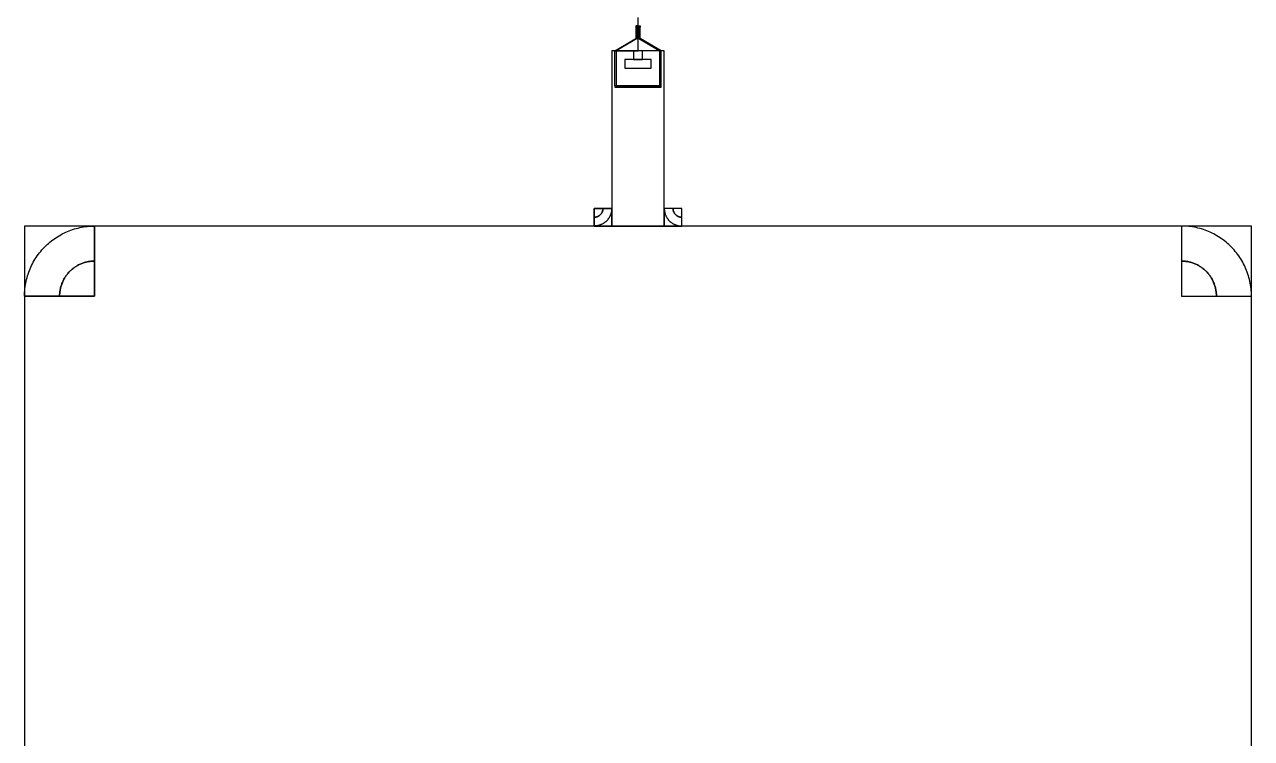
# Model space of a CAD drawing. Extents: x -1950 to 3550, y -200 to 28250.
# Drawn here: x 950 to 1650, y 1858 to 2265 of the extents above; entities that cross this region are included whole.
import ezdxf

# ---------------------------------------------------------------- set-up
doc = ezdxf.new("R2010")
doc.units = 0
doc.layers.add('GAP', color=1, linetype='continuous')
doc.layers.add('PIN', color=3, linetype='continuous')

# ---------------------------------------------------------------- blocks, each defined once
blk = doc.blocks.new('MM2MGAP')
for points in [[(1299.93, 2263.5), (1299.93, 2264.2), (1298.8, 2264.2), (1298.8, 2263.5), (1299.93, 2263.5)], [(1299.5, 2263.5), (1298.8, 2263.5), (1298.8, 2257), (1299.5, 2257), (1299.5, 2263.5)], [(1300.07, 2263.5), (1300.07, 2264.2), (1301.2, 2264.2), (1301.2, 2263.5), (1300.07, 2263.5)], [(1300.5, 2257), (1301.2, 2257), (1301.2, 2263.5), (1300.5, 2263.5), (1300.5, 2257)], [(1299.5, 2257), (1287.5, 2250), (1286.8, 2250), (1298.8, 2257), (1299.5, 2257)], [(1300.5, 2257), (1312.5, 2250), (1313.2, 2250), (1301.2, 2257), (1300.5, 2257)], [(1285, 2250), (1285, 2150), (1315, 2150), (1315, 2250), (1285, 2250)], [(1287.5, 2250), (1287.5, 2230), (1286.8, 2230), (1286.8, 2250), (1287.5, 2250)], [(1297.5, 2250), (1297.5, 2245), (1302.5, 2245), (1302.5, 2250), (1297.5, 2250)], [(1312.5, 2250), (1312.5, 2230), (1313.2, 2230), (1313.2, 2250), (1312.5, 2250)], [(1292.5, 2245), (1292.5, 2240), (1307.5, 2240), (1307.5, 2245), (1292.5, 2245)], [(1286.8, 2230), (1286.8, 2229.3), (1313.2, 2229.3), (1313.2, 2230), (1286.8, 2230)], [(1285, 2150), (1285, 2160), (1275, 2160), (1275, 2150), (1285, 2150)], [(1285, 2160), (1285, 2159.73), (1284.99, 2159.47), (1284.97, 2159.2), (1284.94, 2158.94), (1284.91, 2158.67), (1284.87, 2158.41), (1284.83, 2158.15), (1284.77, 2157.89), (1284.71, 2157.63), (1284.65, 2157.37), (1284.57, 2157.11), (1284.49, 2156.86), (1284.41, 2156.61), (1284.31, 2156.36), (1284.21, 2156.11), (1284.11, 2155.87), (1283.99, 2155.63), (1283.87, 2155.39), (1283.75, 2155.15), (1283.62, 2154.92), (1283.48, 2154.7), (1283.33, 2154.47), (1283.18, 2154.25), (1283.03, 2154.04), (1282.87, 2153.82), (1282.7, 2153.62), (1282.53, 2153.41), (1282.35, 2153.22), (1282.16, 2153.02), (1281.98, 2152.84), (1281.78, 2152.65), (1281.59, 2152.47), (1281.38, 2152.3), (1281.18, 2152.13), (1280.96, 2151.97), (1280.75, 2151.82), (1280.53, 2151.67), (1280.3, 2151.52), (1280.08, 2151.38), (1279.85, 2151.25), (1279.61, 2151.13), (1279.37, 2151.01), (1279.13, 2150.89), (1278.89, 2150.79), (1278.64, 2150.69), (1278.39, 2150.59), (1278.14, 2150.51), (1277.89, 2150.43), (1277.63, 2150.35), (1277.37, 2150.29), (1277.11, 2150.23), (1276.85, 2150.17), (1276.59, 2150.13), (1276.33, 2150.09), (1276.06, 2150.06), (1275.8, 2150.03), (1275.53, 2150.01), (1275.27, 2150), (1275, 2150), (1275, 2155), (1275.13, 2155), (1275.27, 2155.01), (1275.4, 2155.02), (1275.53, 2155.03), (1275.66, 2155.04), (1275.8, 2155.06), (1275.93, 2155.09), (1276.06, 2155.11), (1276.19, 2155.14), (1276.32, 2155.18), (1276.44, 2155.21), (1276.57, 2155.25), (1276.7, 2155.3), (1276.82, 2155.34), (1276.94, 2155.39), (1277.07, 2155.45), (1277.19, 2155.5), (1277.31, 2155.56), (1277.42, 2155.63), (1277.54, 2155.69), (1277.65, 2155.76), (1277.76, 2155.83), (1277.87, 2155.91), (1277.98, 2155.99), (1278.09, 2156.07), (1278.19, 2156.15), (1278.29, 2156.24), (1278.39, 2156.33), (1278.49, 2156.42), (1278.58, 2156.51), (1278.67, 2156.61), (1278.76, 2156.71), (1278.85, 2156.81), (1278.93, 2156.91), (1279.01, 2157.02), (1279.09, 2157.13), (1279.17, 2157.24), (1279.24, 2157.35), (1279.31, 2157.46), (1279.37, 2157.58), (1279.44, 2157.69), (1279.5, 2157.81), (1279.55, 2157.93), (1279.61, 2158.06), (1279.66, 2158.18), (1279.7, 2158.3), (1279.75, 2158.43), (1279.79, 2158.56), (1279.82, 2158.68), (1279.86, 2158.81), (1279.89, 2158.94), (1279.91, 2159.07), (1279.94, 2159.2), (1279.96, 2159.34), (1279.97, 2159.47), (1279.98, 2159.6), (1279.99, 2159.73), (1280, 2159.87), (1280, 2160), (1285, 2160)], [(1280, 2160), (1280, 2159.87), (1279.99, 2159.73), (1279.98, 2159.6), (1279.97, 2159.47), (1279.96, 2159.34), (1279.94, 2159.2), (1279.91, 2159.07), (1279.89, 2158.94), (1279.86, 2158.81), (1279.82, 2158.68), (1279.79, 2158.56), (1279.75, 2158.43), (1279.7, 2158.3), (1279.66, 2158.18), (1279.61, 2158.06), (1279.55, 2157.93), (1279.5, 2157.81), (1279.44, 2157.69), (1279.37, 2157.58), (1279.31, 2157.46), (1279.24, 2157.35), (1279.17, 2157.24), (1279.09, 2157.13), (1279.01, 2157.02), (1278.93, 2156.91), (1278.85, 2156.81), (1278.76, 2156.71), (1278.67, 2156.61), (1278.58, 2156.51), (1278.49, 2156.42), (1278.39, 2156.33), (1278.29, 2156.24), (1278.19, 2156.15), (1278.09, 2156.07), (1277.98, 2155.99), (1277.87, 2155.91), (1277.76, 2155.83), (1277.65, 2155.76), (1277.54, 2155.69), (1277.42, 2155.63), (1277.31, 2155.56), (1277.19, 2155.5), (1277.07, 2155.45), (1276.94, 2155.39), (1276.82, 2155.34), (1276.7, 2155.3), (1276.57, 2155.25), (1276.44, 2155.21), (1276.32, 2155.18), (1276.19, 2155.14), (1276.06, 2155.11), (1275.93, 2155.09), (1275.8, 2155.06), (1275.66, 2155.04), (1275.53, 2155.03), (1275.4, 2155.02), (1275.27, 2155.01), (1275.13, 2155), (1275, 2155), (1275, 2160), (1275, 2160), (1275, 2160), (1275, 2160), (1275, 2160), (1275, 2160), (1275, 2160), (1275, 2160), (1275, 2160), (1275, 2160), (1275, 2160), (1275, 2160), (1275, 2160), (1275, 2160), (1275, 2160), (1275, 2160), (1275, 2160), (1275, 2160), (1275, 2160), (1275, 2160), (1275, 2160), (1275, 2160), (1275, 2160), (1275, 2160), (1275, 2160), (1275, 2160), (1275, 2160), (1275, 2160), (1275, 2160), (1275, 2160), (1275, 2160), (1275, 2160), (1275, 2160), (1275, 2160), (1275, 2160), (1275, 2160), (1275, 2160), (1275, 2160), (1275, 2160), (1275, 2160), (1275, 2160), (1275, 2160), (1275, 2160), (1275, 2160), (1275, 2160), (1275, 2160), (1275, 2160), (1275, 2160), (1275, 2160), (1275, 2160), (1275, 2160), (1275, 2160), (1275, 2160), (1275, 2160), (1275, 2160), (1275, 2160), (1275, 2160), (1275, 2160), (1275, 2160), (1275, 2160), (1280, 2160)], [(1325, 2150), (1325, 2160), (1315, 2160), (1315, 2150), (1325, 2150)], [(1315, 2160), (1315, 2159.73), (1315.01, 2159.47), (1315.03, 2159.2), (1315.06, 2158.94), (1315.09, 2158.67), (1315.13, 2158.41), (1315.17, 2158.15), (1315.23, 2157.89), (1315.29, 2157.63), (1315.35, 2157.37), (1315.43, 2157.11), (1315.51, 2156.86), (1315.59, 2156.61), (1315.69, 2156.36), (1315.79, 2156.11), (1315.89, 2155.87), (1316.01, 2155.63), (1316.13, 2155.39), (1316.25, 2155.15), (1316.38, 2154.92), (1316.52, 2154.7), (1316.67, 2154.47), (1316.82, 2154.25), (1316.97, 2154.04), (1317.13, 2153.82), (1317.3, 2153.62), (1317.47, 2153.41), (1317.65, 2153.22), (1317.84, 2153.02), (1318.02, 2152.84), (1318.22, 2152.65), (1318.41, 2152.47), (1318.62, 2152.3), (1318.82, 2152.13), (1319.04, 2151.97), (1319.25, 2151.82), (1319.47, 2151.67), (1319.7, 2151.52), (1319.92, 2151.38), (1320.15, 2151.25), (1320.39, 2151.13), (1320.63, 2151.01), (1320.87, 2150.89), (1321.11, 2150.79), (1321.36, 2150.69), (1321.61, 2150.59), (1321.86, 2150.51), (1322.11, 2150.43), (1322.37, 2150.35), (1322.63, 2150.29), (1322.89, 2150.23), (1323.15, 2150.17), (1323.41, 2150.13), (1323.67, 2150.09), (1323.94, 2150.06), (1324.2, 2150.03), (1324.47, 2150.01), (1324.73, 2150), (1325, 2150), (1325, 2155), (1324.87, 2155), (1324.73, 2155.01), (1324.6, 2155.02), (1324.47, 2155.03), (1324.34, 2155.04), (1324.2, 2155.06), (1324.07, 2155.09), (1323.94, 2155.11), (1323.81, 2155.14), (1323.68, 2155.18), (1323.56, 2155.21), (1323.43, 2155.25), (1323.3, 2155.3), (1323.18, 2155.34), (1323.06, 2155.39), (1322.93, 2155.45), (1322.81, 2155.5), (1322.69, 2155.56), (1322.58, 2155.63), (1322.46, 2155.69), (1322.35, 2155.76), (1322.24, 2155.83), (1322.13, 2155.91), (1322.02, 2155.99), (1321.91, 2156.07), (1321.81, 2156.15), (1321.71, 2156.24), (1321.61, 2156.33), (1321.51, 2156.42), (1321.42, 2156.51), (1321.33, 2156.61), (1321.24, 2156.71), (1321.15, 2156.81), (1321.07, 2156.91), (1320.99, 2157.02), (1320.91, 2157.13), (1320.83, 2157.24), (1320.76, 2157.35), (1320.69, 2157.46), (1320.63, 2157.58), (1320.56, 2157.69), (1320.5, 2157.81), (1320.45, 2157.93), (1320.39, 2158.06), (1320.34, 2158.18), (1320.3, 2158.3), (1320.25, 2158.43), (1320.21, 2158.56), (1320.18, 2158.68), (1320.14, 2158.81), (1320.11, 2158.94), (1320.09, 2159.07), (1320.06, 2159.2), (1320.04, 2159.34), (1320.03, 2159.47), (1320.02, 2159.6), (1320.01, 2159.73), (1320, 2159.87), (1320, 2160), (1315, 2160)], [(1320, 2160), (1320, 2159.87), (1320.01, 2159.73), (1320.02, 2159.6), (1320.03, 2159.47), (1320.04, 2159.34), (1320.06, 2159.2), (1320.09, 2159.07), (1320.11, 2158.94), (1320.14, 2158.81), (1320.18, 2158.68), (1320.21, 2158.56), (1320.25, 2158.43), (1320.3, 2158.3), (1320.34, 2158.18), (1320.39, 2158.06), (1320.45, 2157.93), (1320.5, 2157.81), (1320.56, 2157.69), (1320.63, 2157.58), (1320.69, 2157.46), (1320.76, 2157.35), (1320.83, 2157.24), (1320.91, 2157.13), (1320.99, 2157.02), (1321.07, 2156.91), (1321.15, 2156.81), (1321.24, 2156.71), (1321.33, 2156.61), (1321.42, 2156.51), (1321.51, 2156.42), (1321.61, 2156.33), (1321.71, 2156.24), (1321.81, 2156.15), (1321.91, 2156.07), (1322.02, 2155.99), (1322.13, 2155.91), (1322.24, 2155.83), (1322.35, 2155.76), (1322.46, 2155.69), (1322.58, 2155.63), (1322.69, 2155.56), (1322.81, 2155.5), (1322.93, 2155.45), (1323.06, 2155.39), (1323.18, 2155.34), (1323.3, 2155.3), (1323.43, 2155.25), (1323.56, 2155.21), (1323.68, 2155.18), (1323.81, 2155.14), (1323.94, 2155.11), (1324.07, 2155.09), (1324.2, 2155.06), (1324.34, 2155.04), (1324.47, 2155.03), (1324.6, 2155.02), (1324.73, 2155.01), (1324.87, 2155), (1325, 2155), (1325, 2160), (1325, 2160), (1325, 2160), (1325, 2160), (1325, 2160), (1325, 2160), (1325, 2160), (1325, 2160), (1325, 2160), (1325, 2160), (1325, 2160), (1325, 2160), (1325, 2160), (1325, 2160), (1325, 2160), (1325, 2160), (1325, 2160), (1325, 2160), (1325, 2160), (1325, 2160), (1325, 2160), (1325, 2160), (1325, 2160), (1325, 2160), (1325, 2160), (1325, 2160), (1325, 2160), (1325, 2160), (1325, 2160), (1325, 2160), (1325, 2160), (1325, 2160), (1325, 2160), (1325, 2160), (1325, 2160), (1325, 2160), (1325, 2160), (1325, 2160), (1325, 2160), (1325, 2160), (1325, 2160), (1325, 2160), (1325, 2160), (1325, 2160), (1325, 2160), (1325, 2160), (1325, 2160), (1325, 2160), (1325, 2160), (1325, 2160), (1325, 2160), (1325, 2160), (1325, 2160), (1325, 2160), (1325, 2160), (1325, 2160), (1325, 2160), (1325, 2160), (1325, 2160), (1325, 2160), (1320, 2160)], [(950, 2150), (950, 1450), (1650, 1450), (1650, 2150), (950, 2150)], [(950, 2150), (950, 2110), (990, 2110), (990, 2150), (950, 2150)], [(950, 2110), (950.01, 2111.06), (950.06, 2112.13), (950.13, 2113.19), (950.23, 2114.25), (950.35, 2115.31), (950.51, 2116.36), (950.69, 2117.41), (950.9, 2118.46), (951.14, 2119.49), (951.41, 2120.52), (951.7, 2121.55), (952.02, 2122.56), (952.37, 2123.57), (952.75, 2124.57), (953.15, 2125.55), (953.57, 2126.53), (954.03, 2127.49), (954.51, 2128.44), (955.01, 2129.38), (955.54, 2130.31), (956.09, 2131.22), (956.67, 2132.11), (957.27, 2132.99), (957.89, 2133.85), (958.54, 2134.7), (959.21, 2135.53), (959.9, 2136.34), (960.61, 2137.13), (961.34, 2137.91), (962.09, 2138.66), (962.87, 2139.39), (963.66, 2140.1), (964.47, 2140.79), (965.3, 2141.46), (966.15, 2142.11), (967.01, 2142.73), (967.89, 2143.33), (968.78, 2143.91), (969.69, 2144.46), (970.62, 2144.99), (971.56, 2145.49), (972.51, 2145.97), (973.47, 2146.43), (974.45, 2146.85), (975.43, 2147.25), (976.43, 2147.63), (977.44, 2147.98), (978.45, 2148.3), (979.48, 2148.59), (980.51, 2148.86), (981.54, 2149.1), (982.59, 2149.31), (983.64, 2149.49), (984.69, 2149.65), (985.75, 2149.77), (986.81, 2149.87), (987.87, 2149.94), (988.94, 2149.99), (990, 2150), (990, 2130), (989.47, 2129.99), (988.94, 2129.97), (988.4, 2129.94), (987.87, 2129.89), (987.35, 2129.82), (986.82, 2129.75), (986.29, 2129.65), (985.77, 2129.55), (985.25, 2129.43), (984.74, 2129.3), (984.23, 2129.15), (983.72, 2128.99), (983.22, 2128.81), (982.72, 2128.63), (982.22, 2128.43), (981.74, 2128.21), (981.25, 2127.99), (980.78, 2127.75), (980.31, 2127.5), (979.85, 2127.23), (979.39, 2126.95), (978.94, 2126.67), (978.5, 2126.37), (978.07, 2126.05), (977.65, 2125.73), (977.24, 2125.4), (976.83, 2125.05), (976.43, 2124.7), (976.05, 2124.33), (975.67, 2123.95), (975.3, 2123.57), (974.95, 2123.17), (974.6, 2122.76), (974.27, 2122.35), (973.95, 2121.93), (973.63, 2121.5), (973.33, 2121.06), (973.05, 2120.61), (972.77, 2120.15), (972.5, 2119.69), (972.25, 2119.22), (972.01, 2118.75), (971.79, 2118.26), (971.57, 2117.78), (971.37, 2117.28), (971.19, 2116.78), (971.01, 2116.28), (970.85, 2115.77), (970.7, 2115.26), (970.57, 2114.75), (970.45, 2114.23), (970.35, 2113.71), (970.25, 2113.18), (970.18, 2112.65), (970.11, 2112.13), (970.06, 2111.6), (970.03, 2111.06), (970.01, 2110.53), (970, 2110), (950, 2110)], [(1610, 2150), (1610, 2110), (1650, 2110), (1650, 2150), (1610, 2150)], [(1650, 2110), (1649.99, 2111.06), (1649.94, 2112.13), (1649.87, 2113.19), (1649.77, 2114.25), (1649.65, 2115.31), (1649.49, 2116.36), (1649.31, 2117.41), (1649.1, 2118.46), (1648.86, 2119.49), (1648.59, 2120.52), (1648.3, 2121.55), (1647.98, 2122.56), (1647.63, 2123.57), (1647.25, 2124.57), (1646.85, 2125.55), (1646.43, 2126.53), (1645.97, 2127.49), (1645.49, 2128.44), (1644.99, 2129.38), (1644.46, 2130.31), (1643.91, 2131.22), (1643.33, 2132.11), (1642.73, 2132.99), (1642.11, 2133.85), (1641.46, 2134.7), (1640.79, 2135.53), (1640.1, 2136.34), (1639.39, 2137.13), (1638.66, 2137.91), (1637.91, 2138.66), (1637.13, 2139.39), (1636.34, 2140.1), (1635.53, 2140.79), (1634.7, 2141.46), (1633.85, 2142.11), (1632.99, 2142.73), (1632.11, 2143.33), (1631.22, 2143.91), (1630.31, 2144.46), (1629.38, 2144.99), (1628.44, 2145.49), (1627.49, 2145.97), (1626.53, 2146.43), (1625.55, 2146.85), (1624.57, 2147.25), (1623.57, 2147.63), (1622.56, 2147.98), (1621.55, 2148.3), (1620.52, 2148.59), (1619.49, 2148.86), (1618.46, 2149.1), (1617.41, 2149.31), (1616.36, 2149.49), (1615.31, 2149.65), (1614.25, 2149.77), (1613.19, 2149.87), (1612.13, 2149.94), (1611.06, 2149.99), (1610, 2150), (1610, 2130), (1610.53, 2129.99), (1611.06, 2129.97), (1611.6, 2129.94), (1612.13, 2129.89), (1612.65, 2129.82), (1613.18, 2129.75), (1613.71, 2129.65), (1614.23, 2129.55), (1614.75, 2129.43), (1615.26, 2129.3), (1615.77, 2129.15), (1616.28, 2128.99), (1616.78, 2128.81), (1617.28, 2128.63), (1617.78, 2128.43), (1618.26, 2128.21), (1618.75, 2127.99), (1619.22, 2127.75), (1619.69, 2127.5), (1620.15, 2127.23), (1620.61, 2126.95), (1621.06, 2126.67), (1621.5, 2126.37), (1621.93, 2126.05), (1622.35, 2125.73), (1622.76, 2125.4), (1623.17, 2125.05), (1623.57, 2124.7), (1623.95, 2124.33), (1624.33, 2123.95), (1624.7, 2123.57), (1625.05, 2123.17), (1625.4, 2122.76), (1625.73, 2122.35), (1626.05, 2121.93), (1626.37, 2121.5), (1626.67, 2121.06), (1626.95, 2120.61), (1627.23, 2120.15), (1627.5, 2119.69), (1627.75, 2119.22), (1627.99, 2118.75), (1628.21, 2118.26), (1628.43, 2117.78), (1628.63, 2117.28), (1628.81, 2116.78), (1628.99, 2116.28), (1629.15, 2115.77), (1629.3, 2115.26), (1629.43, 2114.75), (1629.55, 2114.23), (1629.65, 2113.71), (1629.75, 2113.18), (1629.82, 2112.65), (1629.89, 2112.13), (1629.94, 2111.6), (1629.97, 2111.06), (1629.99, 2110.53), (1630, 2110), (1650, 2110)], [(970, 2110), (970.01, 2110.53), (970.03, 2111.06), (970.06, 2111.6), (970.11, 2112.13), (970.18, 2112.65), (970.25, 2113.18), (970.35, 2113.71), (970.45, 2114.23), (970.57, 2114.75), (970.7, 2115.26), (970.85, 2115.77), (971.01, 2116.28), (971.19, 2116.78), (971.37, 2117.28), (971.57, 2117.78), (971.79, 2118.26), (972.01, 2118.75), (972.25, 2119.22), (972.5, 2119.69), (972.77, 2120.15), (973.05, 2120.61), (973.33, 2121.06), (973.63, 2121.5), (973.95, 2121.93), (974.27, 2122.35), (974.6, 2122.76), (974.95, 2123.17), (975.3, 2123.57), (975.67, 2123.95), (976.05, 2124.33), (976.43, 2124.7), (976.83, 2125.05), (977.24, 2125.4), (977.65, 2125.73), (978.07, 2126.05), (978.5, 2126.37), (978.94, 2126.67), (979.39, 2126.95), (979.85, 2127.23), (980.31, 2127.5), (980.78, 2127.75), (981.25, 2127.99), (981.74, 2128.21), (982.22, 2128.43), (982.72, 2128.63), (983.22, 2128.81), (983.72, 2128.99), (984.23, 2129.15), (984.74, 2129.3), (985.25, 2129.43), (985.77, 2129.55), (986.29, 2129.65), (986.82, 2129.75), (987.35, 2129.82), (987.87, 2129.89), (988.4, 2129.94), (988.94, 2129.97), (989.47, 2129.99), (990, 2130), (990, 2110), (990, 2110), (990, 2110), (990, 2110), (990, 2110), (990, 2110), (990, 2110), (990, 2110), (990, 2110), (990, 2110), (990, 2110), (990, 2110), (990, 2110), (990, 2110), (990, 2110), (990, 2110), (990, 2110), (990, 2110), (990, 2110), (990, 2110), (990, 2110), (990, 2110), (990, 2110), (990, 2110), (990, 2110), (990, 2110), (990, 2110), (990, 2110), (990, 2110), (990, 2110), (990, 2110), (990, 2110), (990, 2110), (990, 2110), (990, 2110), (990, 2110), (990, 2110), (990, 2110), (990, 2110), (990, 2110), (990, 2110), (990, 2110), (990, 2110), (990, 2110), (990, 2110), (990, 2110), (990, 2110), (990, 2110), (990, 2110), (990, 2110), (990, 2110), (990, 2110), (990, 2110), (990, 2110), (990, 2110), (990, 2110), (990, 2110), (990, 2110), (990, 2110), (990, 2110), (970, 2110)], [(1630, 2110), (1629.99, 2110.53), (1629.97, 2111.06), (1629.94, 2111.6), (1629.89, 2112.13), (1629.82, 2112.65), (1629.75, 2113.18), (1629.65, 2113.71), (1629.55, 2114.23), (1629.43, 2114.75), (1629.3, 2115.26), (1629.15, 2115.77), (1628.99, 2116.28), (1628.81, 2116.78), (1628.63, 2117.28), (1628.43, 2117.78), (1628.21, 2118.26), (1627.99, 2118.75), (1627.75, 2119.22), (1627.5, 2119.69), (1627.23, 2120.15), (1626.95, 2120.61), (1626.67, 2121.06), (1626.37, 2121.5), (1626.05, 2121.93), (1625.73, 2122.35), (1625.4, 2122.76), (1625.05, 2123.17), (1624.7, 2123.57), (1624.33, 2123.95), (1623.95, 2124.33), (1623.57, 2124.7), (1623.17, 2125.05), (1622.76, 2125.4), (1622.35, 2125.73), (1621.93, 2126.05), (1621.5, 2126.37), (1621.06, 2126.67), (1620.61, 2126.95), (1620.15, 2127.23), (1619.69, 2127.5), (1619.22, 2127.75), (1618.75, 2127.99), (1618.26, 2128.21), (1617.78, 2128.43), (1617.28, 2128.63), (1616.78, 2128.81), (1616.28, 2128.99), (1615.77, 2129.15), (1615.26, 2129.3), (1614.75, 2129.43), (1614.23, 2129.55), (1613.71, 2129.65), (1613.18, 2129.75), (1612.65, 2129.82), (1612.13, 2129.89), (1611.6, 2129.94), (1611.06, 2129.97), (1610.53, 2129.99), (1610, 2130), (1610, 2110), (1610, 2110), (1610, 2110), (1610, 2110), (1610, 2110), (1610, 2110), (1610, 2110), (1610, 2110), (1610, 2110), (1610, 2110), (1610, 2110), (1610, 2110), (1610, 2110), (1610, 2110), (1610, 2110), (1610, 2110), (1610, 2110), (1610, 2110), (1610, 2110), (1610, 2110), (1610, 2110), (1610, 2110), (1610, 2110), (1610, 2110), (1610, 2110), (1610, 2110), (1610, 2110), (1610, 2110), (1610, 2110), (1610, 2110), (1610, 2110), (1610, 2110), (1610, 2110), (1610, 2110), (1610, 2110), (1610, 2110), (1610, 2110), (1610, 2110), (1610, 2110), (1610, 2110), (1610, 2110), (1610, 2110), (1610, 2110), (1610, 2110), (1610, 2110), (1610, 2110), (1610, 2110), (1610, 2110), (1610, 2110), (1610, 2110), (1610, 2110), (1610, 2110), (1610, 2110), (1610, 2110), (1610, 2110), (1610, 2110), (1610, 2110), (1610, 2110), (1610, 2110), (1610, 2110), (1630, 2110)]]:
    blk.add_lwpolyline(points)
blk = doc.blocks.new('MM2MPIN')
for points in [[(1300.07, 2263.5), (1300.07, 2268.8), (1299.93, 2268.8), (1299.93, 2263.5), (1300.07, 2263.5)], [(1300.5, 2257), (1300.5, 2263.5), (1299.5, 2263.5), (1299.5, 2257), (1300.5, 2257)], [(1300, 2250), (1300, 2257), (1299.5, 2257), (1287.5, 2250), (1300, 2250)], [(1300, 2250), (1300, 2257), (1300.5, 2257), (1312.5, 2250), (1300, 2250)], [(1312.5, 2230), (1312.5, 2250), (1287.5, 2250), (1287.5, 2230), (1312.5, 2230)], [(1280, 2160), (1280, 2159.87), (1279.99, 2159.73), (1279.98, 2159.6), (1279.97, 2159.47), (1279.96, 2159.34), (1279.94, 2159.2), (1279.91, 2159.07), (1279.89, 2158.94), (1279.86, 2158.81), (1279.82, 2158.68), (1279.79, 2158.56), (1279.75, 2158.43), (1279.7, 2158.3), (1279.66, 2158.18), (1279.61, 2158.06), (1279.55, 2157.93), (1279.5, 2157.81), (1279.44, 2157.69), (1279.37, 2157.58), (1279.31, 2157.46), (1279.24, 2157.35), (1279.17, 2157.24), (1279.09, 2157.13), (1279.01, 2157.02), (1278.93, 2156.91), (1278.85, 2156.81), (1278.76, 2156.71), (1278.67, 2156.61), (1278.58, 2156.51), (1278.49, 2156.42), (1278.39, 2156.33), (1278.29, 2156.24), (1278.19, 2156.15), (1278.09, 2156.07), (1277.98, 2155.99), (1277.87, 2155.91), (1277.76, 2155.83), (1277.65, 2155.76), (1277.54, 2155.69), (1277.42, 2155.63), (1277.31, 2155.56), (1277.19, 2155.5), (1277.07, 2155.45), (1276.94, 2155.39), (1276.82, 2155.34), (1276.7, 2155.3), (1276.57, 2155.25), (1276.44, 2155.21), (1276.32, 2155.18), (1276.19, 2155.14), (1276.06, 2155.11), (1275.93, 2155.09), (1275.8, 2155.06), (1275.66, 2155.04), (1275.53, 2155.03), (1275.4, 2155.02), (1275.27, 2155.01), (1275.13, 2155), (1275, 2155), (1275, 2155), (1275.13, 2155), (1275.27, 2155.01), (1275.4, 2155.02), (1275.53, 2155.03), (1275.66, 2155.04), (1275.8, 2155.06), (1275.93, 2155.09), (1276.06, 2155.11), (1276.19, 2155.14), (1276.32, 2155.18), (1276.44, 2155.21), (1276.57, 2155.25), (1276.7, 2155.3), (1276.82, 2155.34), (1276.94, 2155.39), (1277.07, 2155.45), (1277.19, 2155.5), (1277.31, 2155.56), (1277.42, 2155.63), (1277.54, 2155.69), (1277.65, 2155.76), (1277.76, 2155.83), (1277.87, 2155.91), (1277.98, 2155.99), (1278.09, 2156.07), (1278.19, 2156.15), (1278.29, 2156.24), (1278.39, 2156.33), (1278.49, 2156.42), (1278.58, 2156.51), (1278.67, 2156.61), (1278.76, 2156.71), (1278.85, 2156.81), (1278.93, 2156.91), (1279.01, 2157.02), (1279.09, 2157.13), (1279.17, 2157.24), (1279.24, 2157.35), (1279.31, 2157.46), (1279.37, 2157.58), (1279.44, 2157.69), (1279.5, 2157.81), (1279.55, 2157.93), (1279.61, 2158.06), (1279.66, 2158.18), (1279.7, 2158.3), (1279.75, 2158.43), (1279.79, 2158.56), (1279.82, 2158.68), (1279.86, 2158.81), (1279.89, 2158.94), (1279.91, 2159.07), (1279.94, 2159.2), (1279.96, 2159.34), (1279.97, 2159.47), (1279.98, 2159.6), (1279.99, 2159.73), (1280, 2159.87), (1280, 2160), (1280, 2160)], [(1280, 2160), (1280, 2159.87), (1279.99, 2159.73), (1279.98, 2159.6), (1279.97, 2159.47), (1279.96, 2159.34), (1279.94, 2159.2), (1279.91, 2159.07), (1279.89, 2158.94), (1279.86, 2158.81), (1279.82, 2158.68), (1279.79, 2158.56), (1279.75, 2158.43), (1279.7, 2158.3), (1279.66, 2158.18), (1279.61, 2158.06), (1279.55, 2157.93), (1279.5, 2157.81), (1279.44, 2157.69), (1279.37, 2157.58), (1279.31, 2157.46), (1279.24, 2157.35), (1279.17, 2157.24), (1279.09, 2157.13), (1279.01, 2157.02), (1278.93, 2156.91), (1278.85, 2156.81), (1278.76, 2156.71), (1278.67, 2156.61), (1278.58, 2156.51), (1278.49, 2156.42), (1278.39, 2156.33), (1278.29, 2156.24), (1278.19, 2156.15), (1278.09, 2156.07), (1277.98, 2155.99), (1277.87, 2155.91), (1277.76, 2155.83), (1277.65, 2155.76), (1277.54, 2155.69), (1277.42, 2155.63), (1277.31, 2155.56), (1277.19, 2155.5), (1277.07, 2155.45), (1276.94, 2155.39), (1276.82, 2155.34), (1276.7, 2155.3), (1276.57, 2155.25), (1276.44, 2155.21), (1276.32, 2155.18), (1276.19, 2155.14), (1276.06, 2155.11), (1275.93, 2155.09), (1275.8, 2155.06), (1275.66, 2155.04), (1275.53, 2155.03), (1275.4, 2155.02), (1275.27, 2155.01), (1275.13, 2155), (1275, 2155), (1275, 2155), (1275.13, 2155), (1275.27, 2155.01), (1275.4, 2155.02), (1275.53, 2155.03), (1275.66, 2155.04), (1275.8, 2155.06), (1275.93, 2155.09), (1276.06, 2155.11), (1276.19, 2155.14), (1276.32, 2155.18), (1276.44, 2155.21), (1276.57, 2155.25), (1276.7, 2155.3), (1276.82, 2155.34), (1276.94, 2155.39), (1277.07, 2155.45), (1277.19, 2155.5), (1277.31, 2155.56), (1277.42, 2155.63), (1277.54, 2155.69), (1277.65, 2155.76), (1277.76, 2155.83), (1277.87, 2155.91), (1277.98, 2155.99), (1278.09, 2156.07), (1278.19, 2156.15), (1278.29, 2156.24), (1278.39, 2156.33), (1278.49, 2156.42), (1278.58, 2156.51), (1278.67, 2156.61), (1278.76, 2156.71), (1278.85, 2156.81), (1278.93, 2156.91), (1279.01, 2157.02), (1279.09, 2157.13), (1279.17, 2157.24), (1279.24, 2157.35), (1279.31, 2157.46), (1279.37, 2157.58), (1279.44, 2157.69), (1279.5, 2157.81), (1279.55, 2157.93), (1279.61, 2158.06), (1279.66, 2158.18), (1279.7, 2158.3), (1279.75, 2158.43), (1279.79, 2158.56), (1279.82, 2158.68), (1279.86, 2158.81), (1279.89, 2158.94), (1279.91, 2159.07), (1279.94, 2159.2), (1279.96, 2159.34), (1279.97, 2159.47), (1279.98, 2159.6), (1279.99, 2159.73), (1280, 2159.87), (1280, 2160), (1280, 2160)], [(1320, 2160), (1320, 2159.87), (1320.01, 2159.73), (1320.02, 2159.6), (1320.03, 2159.47), (1320.04, 2159.34), (1320.06, 2159.2), (1320.09, 2159.07), (1320.11, 2158.94), (1320.14, 2158.81), (1320.18, 2158.68), (1320.21, 2158.56), (1320.25, 2158.43), (1320.3, 2158.3), (1320.34, 2158.18), (1320.39, 2158.06), (1320.45, 2157.93), (1320.5, 2157.81), (1320.56, 2157.69), (1320.63, 2157.58), (1320.69, 2157.46), (1320.76, 2157.35), (1320.83, 2157.24), (1320.91, 2157.13), (1320.99, 2157.02), (1321.07, 2156.91), (1321.15, 2156.81), (1321.24, 2156.71), (1321.33, 2156.61), (1321.42, 2156.51), (1321.51, 2156.42), (1321.61, 2156.33), (1321.71, 2156.24), (1321.81, 2156.15), (1321.91, 2156.07), (1322.02, 2155.99), (1322.13, 2155.91), (1322.24, 2155.83), (1322.35, 2155.76), (1322.46, 2155.69), (1322.58, 2155.63), (1322.69, 2155.56), (1322.81, 2155.5), (1322.93, 2155.45), (1323.06, 2155.39), (1323.18, 2155.34), (1323.3, 2155.3), (1323.43, 2155.25), (1323.56, 2155.21), (1323.68, 2155.18), (1323.81, 2155.14), (1323.94, 2155.11), (1324.07, 2155.09), (1324.2, 2155.06), (1324.34, 2155.04), (1324.47, 2155.03), (1324.6, 2155.02), (1324.73, 2155.01), (1324.87, 2155), (1325, 2155), (1325, 2155), (1324.87, 2155), (1324.73, 2155.01), (1324.6, 2155.02), (1324.47, 2155.03), (1324.34, 2155.04), (1324.2, 2155.06), (1324.07, 2155.09), (1323.94, 2155.11), (1323.81, 2155.14), (1323.68, 2155.18), (1323.56, 2155.21), (1323.43, 2155.25), (1323.3, 2155.3), (1323.18, 2155.34), (1323.06, 2155.39), (1322.93, 2155.45), (1322.81, 2155.5), (1322.69, 2155.56), (1322.58, 2155.63), (1322.46, 2155.69), (1322.35, 2155.76), (1322.24, 2155.83), (1322.13, 2155.91), (1322.02, 2155.99), (1321.91, 2156.07), (1321.81, 2156.15), (1321.71, 2156.24), (1321.61, 2156.33), (1321.51, 2156.42), (1321.42, 2156.51), (1321.33, 2156.61), (1321.24, 2156.71), (1321.15, 2156.81), (1321.07, 2156.91), (1320.99, 2157.02), (1320.91, 2157.13), (1320.83, 2157.24), (1320.76, 2157.35), (1320.69, 2157.46), (1320.63, 2157.58), (1320.56, 2157.69), (1320.5, 2157.81), (1320.45, 2157.93), (1320.39, 2158.06), (1320.34, 2158.18), (1320.3, 2158.3), (1320.25, 2158.43), (1320.21, 2158.56), (1320.18, 2158.68), (1320.14, 2158.81), (1320.11, 2158.94), (1320.09, 2159.07), (1320.06, 2159.2), (1320.04, 2159.34), (1320.03, 2159.47), (1320.02, 2159.6), (1320.01, 2159.73), (1320, 2159.87), (1320, 2160), (1320, 2160)], [(1320, 2160), (1320, 2159.87), (1320.01, 2159.73), (1320.02, 2159.6), (1320.03, 2159.47), (1320.04, 2159.34), (1320.06, 2159.2), (1320.09, 2159.07), (1320.11, 2158.94), (1320.14, 2158.81), (1320.18, 2158.68), (1320.21, 2158.56), (1320.25, 2158.43), (1320.3, 2158.3), (1320.34, 2158.18), (1320.39, 2158.06), (1320.45, 2157.93), (1320.5, 2157.81), (1320.56, 2157.69), (1320.63, 2157.58), (1320.69, 2157.46), (1320.76, 2157.35), (1320.83, 2157.24), (1320.91, 2157.13), (1320.99, 2157.02), (1321.07, 2156.91), (1321.15, 2156.81), (1321.24, 2156.71), (1321.33, 2156.61), (1321.42, 2156.51), (1321.51, 2156.42), (1321.61, 2156.33), (1321.71, 2156.24), (1321.81, 2156.15), (1321.91, 2156.07), (1322.02, 2155.99), (1322.13, 2155.91), (1322.24, 2155.83), (1322.35, 2155.76), (1322.46, 2155.69), (1322.58, 2155.63), (1322.69, 2155.56), (1322.81, 2155.5), (1322.93, 2155.45), (1323.06, 2155.39), (1323.18, 2155.34), (1323.3, 2155.3), (1323.43, 2155.25), (1323.56, 2155.21), (1323.68, 2155.18), (1323.81, 2155.14), (1323.94, 2155.11), (1324.07, 2155.09), (1324.2, 2155.06), (1324.34, 2155.04), (1324.47, 2155.03), (1324.6, 2155.02), (1324.73, 2155.01), (1324.87, 2155), (1325, 2155), (1325, 2155), (1324.87, 2155), (1324.73, 2155.01), (1324.6, 2155.02), (1324.47, 2155.03), (1324.34, 2155.04), (1324.2, 2155.06), (1324.07, 2155.09), (1323.94, 2155.11), (1323.81, 2155.14), (1323.68, 2155.18), (1323.56, 2155.21), (1323.43, 2155.25), (1323.3, 2155.3), (1323.18, 2155.34), (1323.06, 2155.39), (1322.93, 2155.45), (1322.81, 2155.5), (1322.69, 2155.56), (1322.58, 2155.63), (1322.46, 2155.69), (1322.35, 2155.76), (1322.24, 2155.83), (1322.13, 2155.91), (1322.02, 2155.99), (1321.91, 2156.07), (1321.81, 2156.15), (1321.71, 2156.24), (1321.61, 2156.33), (1321.51, 2156.42), (1321.42, 2156.51), (1321.33, 2156.61), (1321.24, 2156.71), (1321.15, 2156.81), (1321.07, 2156.91), (1320.99, 2157.02), (1320.91, 2157.13), (1320.83, 2157.24), (1320.76, 2157.35), (1320.69, 2157.46), (1320.63, 2157.58), (1320.56, 2157.69), (1320.5, 2157.81), (1320.45, 2157.93), (1320.39, 2158.06), (1320.34, 2158.18), (1320.3, 2158.3), (1320.25, 2158.43), (1320.21, 2158.56), (1320.18, 2158.68), (1320.14, 2158.81), (1320.11, 2158.94), (1320.09, 2159.07), (1320.06, 2159.2), (1320.04, 2159.34), (1320.03, 2159.47), (1320.02, 2159.6), (1320.01, 2159.73), (1320, 2159.87), (1320, 2160), (1320, 2160)], [(970, 2110), (970.01, 2110.53), (970.03, 2111.06), (970.06, 2111.6), (970.11, 2112.13), (970.18, 2112.65), (970.25, 2113.18), (970.35, 2113.71), (970.45, 2114.23), (970.57, 2114.75), (970.7, 2115.26), (970.85, 2115.77), (971.01, 2116.28), (971.19, 2116.78), (971.37, 2117.28), (971.57, 2117.78), (971.79, 2118.26), (972.01, 2118.75), (972.25, 2119.22), (972.5, 2119.69), (972.77, 2120.15), (973.05, 2120.61), (973.33, 2121.06), (973.63, 2121.5), (973.95, 2121.93), (974.27, 2122.35), (974.6, 2122.76), (974.95, 2123.17), (975.3, 2123.57), (975.67, 2123.95), (976.05, 2124.33), (976.43, 2124.7), (976.83, 2125.05), (977.24, 2125.4), (977.65, 2125.73), (978.07, 2126.05), (978.5, 2126.37), (978.94, 2126.67), (979.39, 2126.95), (979.85, 2127.23), (980.31, 2127.5), (980.78, 2127.75), (981.25, 2127.99), (981.74, 2128.21), (982.22, 2128.43), (982.72, 2128.63), (983.22, 2128.81), (983.72, 2128.99), (984.23, 2129.15), (984.74, 2129.3), (985.25, 2129.43), (985.77, 2129.55), (986.29, 2129.65), (986.82, 2129.75), (987.35, 2129.82), (987.87, 2129.89), (988.4, 2129.94), (988.94, 2129.97), (989.47, 2129.99), (990, 2130), (990, 2130), (989.47, 2129.99), (988.94, 2129.97), (988.4, 2129.94), (987.87, 2129.89), (987.35, 2129.82), (986.82, 2129.75), (986.29, 2129.65), (985.77, 2129.55), (985.25, 2129.43), (984.74, 2129.3), (984.23, 2129.15), (983.72, 2128.99), (983.22, 2128.81), (982.72, 2128.63), (982.22, 2128.43), (981.74, 2128.21), (981.25, 2127.99), (980.78, 2127.75), (980.31, 2127.5), (979.85, 2127.23), (979.39, 2126.95), (978.94, 2126.67), (978.5, 2126.37), (978.07, 2126.05), (977.65, 2125.73), (977.24, 2125.4), (976.83, 2125.05), (976.43, 2124.7), (976.05, 2124.33), (975.67, 2123.95), (975.3, 2123.57), (974.95, 2123.17), (974.6, 2122.76), (974.27, 2122.35), (973.95, 2121.93), (973.63, 2121.5), (973.33, 2121.06), (973.05, 2120.61), (972.77, 2120.15), (972.5, 2119.69), (972.25, 2119.22), (972.01, 2118.75), (971.79, 2118.26), (971.57, 2117.78), (971.37, 2117.28), (971.19, 2116.78), (971.01, 2116.28), (970.85, 2115.77), (970.7, 2115.26), (970.57, 2114.75), (970.45, 2114.23), (970.35, 2113.71), (970.25, 2113.18), (970.18, 2112.65), (970.11, 2112.13), (970.06, 2111.6), (970.03, 2111.06), (970.01, 2110.53), (970, 2110), (970, 2110)], [(970, 2110), (970.01, 2110.53), (970.03, 2111.06), (970.06, 2111.6), (970.11, 2112.13), (970.18, 2112.65), (970.25, 2113.18), (970.35, 2113.71), (970.45, 2114.23), (970.57, 2114.75), (970.7, 2115.26), (970.85, 2115.77), (971.01, 2116.28), (971.19, 2116.78), (971.37, 2117.28), (971.57, 2117.78), (971.79, 2118.26), (972.01, 2118.75), (972.25, 2119.22), (972.5, 2119.69), (972.77, 2120.15), (973.05, 2120.61), (973.33, 2121.06), (973.63, 2121.5), (973.95, 2121.93), (974.27, 2122.35), (974.6, 2122.76), (974.95, 2123.17), (975.3, 2123.57), (975.67, 2123.95), (976.05, 2124.33), (976.43, 2124.7), (976.83, 2125.05), (977.24, 2125.4), (977.65, 2125.73), (978.07, 2126.05), (978.5, 2126.37), (978.94, 2126.67), (979.39, 2126.95), (979.85, 2127.23), (980.31, 2127.5), (980.78, 2127.75), (981.25, 2127.99), (981.74, 2128.21), (982.22, 2128.43), (982.72, 2128.63), (983.22, 2128.81), (983.72, 2128.99), (984.23, 2129.15), (984.74, 2129.3), (985.25, 2129.43), (985.77, 2129.55), (986.29, 2129.65), (986.82, 2129.75), (987.35, 2129.82), (987.87, 2129.89), (988.4, 2129.94), (988.94, 2129.97), (989.47, 2129.99), (990, 2130), (990, 2130), (989.47, 2129.99), (988.94, 2129.97), (988.4, 2129.94), (987.87, 2129.89), (987.35, 2129.82), (986.82, 2129.75), (986.29, 2129.65), (985.77, 2129.55), (985.25, 2129.43), (984.74, 2129.3), (984.23, 2129.15), (983.72, 2128.99), (983.22, 2128.81), (982.72, 2128.63), (982.22, 2128.43), (981.74, 2128.21), (981.25, 2127.99), (980.78, 2127.75), (980.31, 2127.5), (979.85, 2127.23), (979.39, 2126.95), (978.94, 2126.67), (978.5, 2126.37), (978.07, 2126.05), (977.65, 2125.73), (977.24, 2125.4), (976.83, 2125.05), (976.43, 2124.7), (976.05, 2124.33), (975.67, 2123.95), (975.3, 2123.57), (974.95, 2123.17), (974.6, 2122.76), (974.27, 2122.35), (973.95, 2121.93), (973.63, 2121.5), (973.33, 2121.06), (973.05, 2120.61), (972.77, 2120.15), (972.5, 2119.69), (972.25, 2119.22), (972.01, 2118.75), (971.79, 2118.26), (971.57, 2117.78), (971.37, 2117.28), (971.19, 2116.78), (971.01, 2116.28), (970.85, 2115.77), (970.7, 2115.26), (970.57, 2114.75), (970.45, 2114.23), (970.35, 2113.71), (970.25, 2113.18), (970.18, 2112.65), (970.11, 2112.13), (970.06, 2111.6), (970.03, 2111.06), (970.01, 2110.53), (970, 2110), (970, 2110)], [(1630, 2110), (1629.99, 2110.53), (1629.97, 2111.06), (1629.94, 2111.6), (1629.89, 2112.13), (1629.82, 2112.65), (1629.75, 2113.18), (1629.65, 2113.71), (1629.55, 2114.23), (1629.43, 2114.75), (1629.3, 2115.26), (1629.15, 2115.77), (1628.99, 2116.28), (1628.81, 2116.78), (1628.63, 2117.28), (1628.43, 2117.78), (1628.21, 2118.26), (1627.99, 2118.75), (1627.75, 2119.22), (1627.5, 2119.69), (1627.23, 2120.15), (1626.95, 2120.61), (1626.67, 2121.06), (1626.37, 2121.5), (1626.05, 2121.93), (1625.73, 2122.35), (1625.4, 2122.76), (1625.05, 2123.17), (1624.7, 2123.57), (1624.33, 2123.95), (1623.95, 2124.33), (1623.57, 2124.7), (1623.17, 2125.05), (1622.76, 2125.4), (1622.35, 2125.73), (1621.93, 2126.05), (1621.5, 2126.37), (1621.06, 2126.67), (1620.61, 2126.95), (1620.15, 2127.23), (1619.69, 2127.5), (1619.22, 2127.75), (1618.75, 2127.99), (1618.26, 2128.21), (1617.78, 2128.43), (1617.28, 2128.63), (1616.78, 2128.81), (1616.28, 2128.99), (1615.77, 2129.15), (1615.26, 2129.3), (1614.75, 2129.43), (1614.23, 2129.55), (1613.71, 2129.65), (1613.18, 2129.75), (1612.65, 2129.82), (1612.13, 2129.89), (1611.6, 2129.94), (1611.06, 2129.97), (1610.53, 2129.99), (1610, 2130), (1610, 2130), (1610.53, 2129.99), (1611.06, 2129.97), (1611.6, 2129.94), (1612.13, 2129.89), (1612.65, 2129.82), (1613.18, 2129.75), (1613.71, 2129.65), (1614.23, 2129.55), (1614.75, 2129.43), (1615.26, 2129.3), (1615.77, 2129.15), (1616.28, 2128.99), (1616.78, 2128.81), (1617.28, 2128.63), (1617.78, 2128.43), (1618.26, 2128.21), (1618.75, 2127.99), (1619.22, 2127.75), (1619.69, 2127.5), (1620.15, 2127.23), (1620.61, 2126.95), (1621.06, 2126.67), (1621.5, 2126.37), (1621.93, 2126.05), (1622.35, 2125.73), (1622.76, 2125.4), (1623.17, 2125.05), (1623.57, 2124.7), (1623.95, 2124.33), (1624.33, 2123.95), (1624.7, 2123.57), (1625.05, 2123.17), (1625.4, 2122.76), (1625.73, 2122.35), (1626.05, 2121.93), (1626.37, 2121.5), (1626.67, 2121.06), (1626.95, 2120.61), (1627.23, 2120.15), (1627.5, 2119.69), (1627.75, 2119.22), (1627.99, 2118.75), (1628.21, 2118.26), (1628.43, 2117.78), (1628.63, 2117.28), (1628.81, 2116.78), (1628.99, 2116.28), (1629.15, 2115.77), (1629.3, 2115.26), (1629.43, 2114.75), (1629.55, 2114.23), (1629.65, 2113.71), (1629.75, 2113.18), (1629.82, 2112.65), (1629.89, 2112.13), (1629.94, 2111.6), (1629.97, 2111.06), (1629.99, 2110.53), (1630, 2110), (1630, 2110)], [(1630, 2110), (1629.99, 2110.53), (1629.97, 2111.06), (1629.94, 2111.6), (1629.89, 2112.13), (1629.82, 2112.65), (1629.75, 2113.18), (1629.65, 2113.71), (1629.55, 2114.23), (1629.43, 2114.75), (1629.3, 2115.26), (1629.15, 2115.77), (1628.99, 2116.28), (1628.81, 2116.78), (1628.63, 2117.28), (1628.43, 2117.78), (1628.21, 2118.26), (1627.99, 2118.75), (1627.75, 2119.22), (1627.5, 2119.69), (1627.23, 2120.15), (1626.95, 2120.61), (1626.67, 2121.06), (1626.37, 2121.5), (1626.05, 2121.93), (1625.73, 2122.35), (1625.4, 2122.76), (1625.05, 2123.17), (1624.7, 2123.57), (1624.33, 2123.95), (1623.95, 2124.33), (1623.57, 2124.7), (1623.17, 2125.05), (1622.76, 2125.4), (1622.35, 2125.73), (1621.93, 2126.05), (1621.5, 2126.37), (1621.06, 2126.67), (1620.61, 2126.95), (1620.15, 2127.23), (1619.69, 2127.5), (1619.22, 2127.75), (1618.75, 2127.99), (1618.26, 2128.21), (1617.78, 2128.43), (1617.28, 2128.63), (1616.78, 2128.81), (1616.28, 2128.99), (1615.77, 2129.15), (1615.26, 2129.3), (1614.75, 2129.43), (1614.23, 2129.55), (1613.71, 2129.65), (1613.18, 2129.75), (1612.65, 2129.82), (1612.13, 2129.89), (1611.6, 2129.94), (1611.06, 2129.97), (1610.53, 2129.99), (1610, 2130), (1610, 2130), (1610.53, 2129.99), (1611.06, 2129.97), (1611.6, 2129.94), (1612.13, 2129.89), (1612.65, 2129.82), (1613.18, 2129.75), (1613.71, 2129.65), (1614.23, 2129.55), (1614.75, 2129.43), (1615.26, 2129.3), (1615.77, 2129.15), (1616.28, 2128.99), (1616.78, 2128.81), (1617.28, 2128.63), (1617.78, 2128.43), (1618.26, 2128.21), (1618.75, 2127.99), (1619.22, 2127.75), (1619.69, 2127.5), (1620.15, 2127.23), (1620.61, 2126.95), (1621.06, 2126.67), (1621.5, 2126.37), (1621.93, 2126.05), (1622.35, 2125.73), (1622.76, 2125.4), (1623.17, 2125.05), (1623.57, 2124.7), (1623.95, 2124.33), (1624.33, 2123.95), (1624.7, 2123.57), (1625.05, 2123.17), (1625.4, 2122.76), (1625.73, 2122.35), (1626.05, 2121.93), (1626.37, 2121.5), (1626.67, 2121.06), (1626.95, 2120.61), (1627.23, 2120.15), (1627.5, 2119.69), (1627.75, 2119.22), (1627.99, 2118.75), (1628.21, 2118.26), (1628.43, 2117.78), (1628.63, 2117.28), (1628.81, 2116.78), (1628.99, 2116.28), (1629.15, 2115.77), (1629.3, 2115.26), (1629.43, 2114.75), (1629.55, 2114.23), (1629.65, 2113.71), (1629.75, 2113.18), (1629.82, 2112.65), (1629.89, 2112.13), (1629.94, 2111.6), (1629.97, 2111.06), (1629.99, 2110.53), (1630, 2110), (1630, 2110)]]:
    blk.add_lwpolyline(points)

msp = doc.modelspace()

# ---------------------------------------------------------------- block references
at = {"layer": 'GAP'}
msp.add_blockref('MM2MGAP', (0, 0), dxfattribs=at)
at = {"layer": 'PIN'}
msp.add_blockref('MM2MPIN', (0, 0), dxfattribs=at)

doc.saveas('drawing.dxf')
